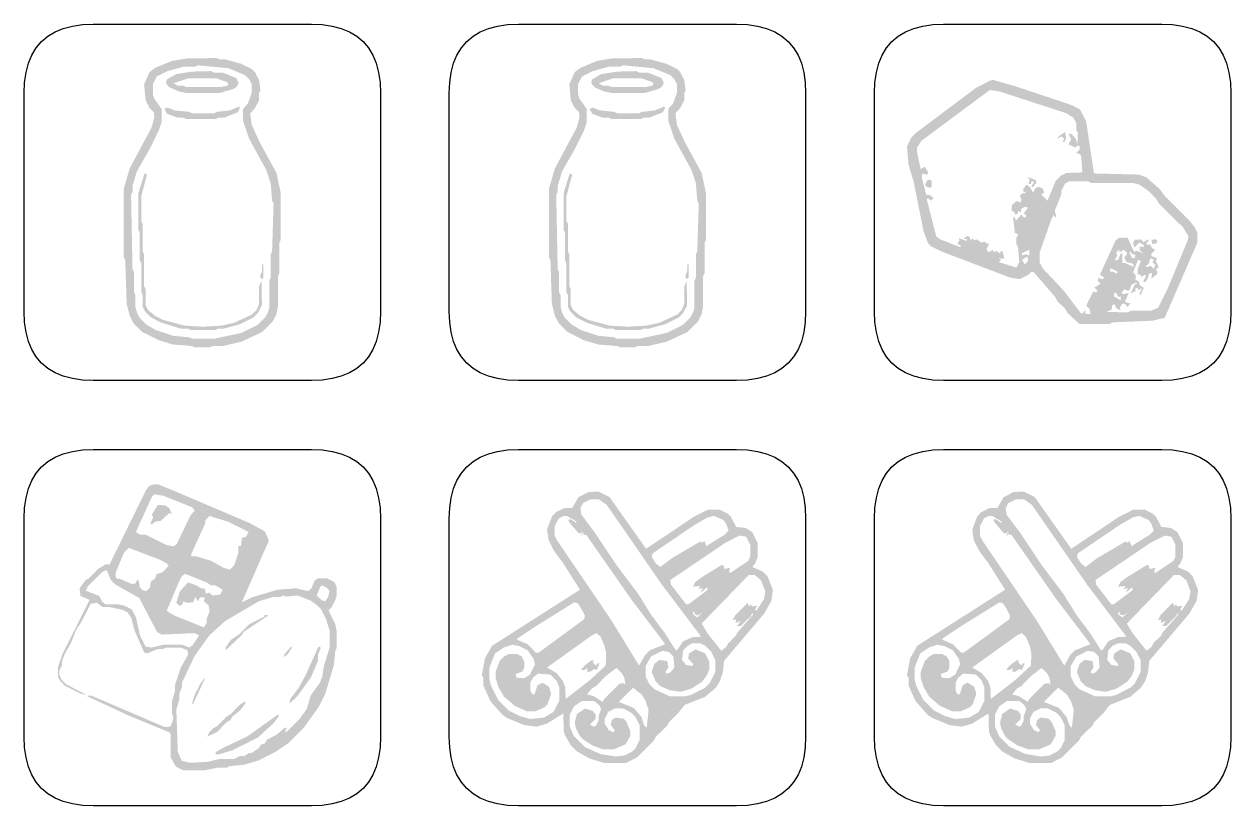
# Model space of a CAD drawing. Header units: millimetres. Extents: x 4 to 299, y 4 to 69.
# Drawn here: x 141.9 to 207.1, y 26.9 to 69.1 of the extents above; entities that cross this region are included whole.
import ezdxf

# ---------------------------------------------------------------- set-up
doc = ezdxf.new("R2010")
doc.units = ezdxf.units.MM
doc.layers.add('CUT', color=1, linetype='Continuous')
doc.layers.add('RASTER', color=7, linetype='Continuous')

msp = doc.modelspace()

# ---------------------------------------------------------------- hatches: boundary and pattern name
at = {"layer": 'RASTER'}
h = msp.add_hatch(color=7, dxfattribs=at)
h.paths.add_polyline_path([(150.661, 67.282), (152.289, 67.306), (152.446, 67.227), (152.761, 67.227), (153.626, 66.991), (154.2, 66.7), (154.358, 66.543), (154.57, 66.126), (154.649, 65.575), (154.57, 65.418), (154.57, 65.024), (154.358, 64.608), (154.098, 64.317), (154.177, 63.687), (154.625, 62.72), (155.514, 61.091), (155.75, 59.99), (155.75, 57.473), (155.671, 57.316), (155.671, 55.664), (155.593, 55.507), (155.593, 53.855), (155.514, 53.462), (155.302, 53.045), (154.751, 52.494), (153.626, 51.967), (152.604, 51.731), (152.053, 51.731), (151.896, 51.652), (151.109, 51.652), (150.952, 51.731), (149.929, 51.81), (149.143, 52.046), (148.254, 52.494), (147.782, 52.966), (147.569, 53.383), (147.412, 54.012), (147.333, 56.372), (147.255, 56.529), (147.255, 60.226), (147.569, 61.327), (148.749, 63.53), (148.907, 64.081), (148.883, 64.372), (148.647, 64.608), (148.435, 65.024), (148.356, 65.89), (148.647, 66.543), (148.962, 66.779), (149.851, 67.148)])
h.paths.add_polyline_path([(151.266, 66.912), (151.109, 66.834), (150.48, 66.834), (149.615, 66.598), (149.04, 66.307), (148.828, 65.89), (148.828, 65.339), (148.907, 65.103), (149.3, 64.553), (149.3, 63.845), (149.143, 63.373), (148.647, 62.374), (147.963, 61.17), (147.727, 60.384), (147.727, 60.069), (147.648, 59.912), (147.727, 55.9), (147.805, 55.743), (147.805, 54.641), (147.884, 54.484), (147.884, 53.855), (147.963, 53.54), (148.096, 53.281), (148.49, 52.887), (148.985, 52.596), (149.929, 52.282), (150.794, 52.203), (150.952, 52.124), (152.132, 52.124), (153.626, 52.439), (154.515, 52.887), (154.908, 53.281), (155.042, 53.54), (155.121, 53.776), (155.121, 55.271), (155.199, 55.428), (155.199, 56.687), (155.278, 56.844), (155.357, 59.44), (155.278, 59.597), (155.199, 60.541), (154.963, 61.249), (154.019, 62.979), (153.705, 63.923), (153.705, 64.553), (153.964, 64.844), (154.177, 65.418), (154.177, 65.89), (154.043, 66.149), (153.807, 66.385), (152.918, 66.755)], flags=0)
h.paths.add_polyline_path([(150.975, 66.574), (151.974, 66.598), (152.132, 66.519), (152.604, 66.519), (153.335, 66.228), (153.469, 65.968), (153.367, 65.756), (153.178, 65.63), (152.446, 65.418), (150.637, 65.418), (150.244, 65.496), (149.748, 65.709), (149.591, 65.866), (149.536, 65.968), (149.591, 66.149), (150.086, 66.44)], flags=0)
h.paths.add_polyline_path([(150.716, 66.204), (149.953, 65.945), (150.165, 65.811), (150.48, 65.811), (150.637, 65.732), (152.446, 65.732), (152.84, 65.811), (152.918, 65.89), (152.863, 65.992), (152.289, 66.204)], flags=0)
h.paths.add_polyline_path([(153.492, 64.686), (153.547, 64.631), (153.414, 64.372), (152.682, 64.081), (152.368, 64.081), (152.21, 64.002), (150.637, 64.002), (150.48, 64.081), (150.165, 64.081), (149.591, 64.293), (149.457, 64.553), (149.615, 64.631), (150.008, 64.474), (150.794, 64.395), (150.952, 64.317), (152.132, 64.317), (152.289, 64.395), (152.997, 64.474)], flags=0)
h.paths.add_polyline_path([(148.38, 61.068), (148.513, 61.013), (148.199, 59.833), (148.199, 58.496), (148.277, 58.338), (148.277, 56.844), (148.356, 56.687), (148.356, 54.956), (148.435, 54.799), (148.435, 53.933), (148.568, 53.674), (148.962, 53.359), (149.379, 53.147), (150.558, 52.832), (151.526, 52.777), (152.525, 52.832), (153.233, 52.99), (154.2, 53.438), (154.436, 53.674), (154.57, 54.012), (154.57, 54.956), (154.704, 55.247), (154.727, 53.933), (154.515, 53.517), (154.279, 53.281), (153.547, 52.911), (152.682, 52.675), (152.368, 52.675), (152.21, 52.596), (150.873, 52.596), (150.716, 52.675), (150.322, 52.675), (149.3, 52.99), (148.726, 53.281), (148.411, 53.595), (148.277, 53.855), (148.277, 54.484), (148.199, 54.641), (148.199, 56.215), (148.12, 56.372), (148.12, 57.866), (148.041, 58.024), (148.041, 59.99)], flags=0)
h.paths.add_polyline_path([(154.751, 56.191), (154.806, 56.136), (154.806, 55.428), (154.727, 55.349), (154.649, 55.428), (154.649, 55.585), (154.727, 55.743)], flags=0)
h = msp.add_hatch(color=7, dxfattribs=at)
h.paths.add_polyline_path([(173.661, 67.282), (175.289, 67.306), (175.447, 67.227), (175.761, 67.227), (176.627, 66.991), (177.201, 66.7), (177.358, 66.543), (177.57, 66.126), (177.649, 65.575), (177.57, 65.418), (177.57, 65.024), (177.358, 64.608), (177.098, 64.317), (177.177, 63.687), (177.625, 62.72), (178.514, 61.091), (178.75, 59.99), (178.75, 57.473), (178.672, 57.316), (178.672, 55.664), (178.593, 55.507), (178.593, 53.855), (178.514, 53.462), (178.302, 53.045), (177.751, 52.494), (176.627, 51.967), (175.604, 51.731), (175.053, 51.731), (174.896, 51.652), (174.109, 51.652), (173.952, 51.731), (172.93, 51.81), (172.143, 52.046), (171.254, 52.494), (170.782, 52.966), (170.57, 53.383), (170.412, 54.012), (170.334, 56.372), (170.255, 56.529), (170.255, 60.226), (170.57, 61.327), (171.75, 63.53), (171.907, 64.081), (171.883, 64.372), (171.647, 64.608), (171.435, 65.024), (171.356, 65.89), (171.647, 66.543), (171.962, 66.779), (172.851, 67.148)])
h.paths.add_polyline_path([(174.267, 66.912), (174.109, 66.834), (173.48, 66.834), (172.615, 66.598), (172.041, 66.307), (171.828, 65.89), (171.828, 65.339), (171.907, 65.103), (172.3, 64.553), (172.3, 63.845), (172.143, 63.373), (171.647, 62.374), (170.963, 61.17), (170.727, 60.384), (170.727, 60.069), (170.648, 59.912), (170.727, 55.9), (170.806, 55.743), (170.806, 54.641), (170.884, 54.484), (170.884, 53.855), (170.963, 53.54), (171.097, 53.281), (171.49, 52.887), (171.986, 52.596), (172.93, 52.282), (173.795, 52.203), (173.952, 52.124), (175.132, 52.124), (176.627, 52.439), (177.515, 52.887), (177.909, 53.281), (178.042, 53.54), (178.121, 53.776), (178.121, 55.271), (178.2, 55.428), (178.2, 56.687), (178.278, 56.844), (178.357, 59.44), (178.278, 59.597), (178.2, 60.541), (177.964, 61.249), (177.02, 62.979), (176.705, 63.923), (176.705, 64.553), (176.965, 64.844), (177.177, 65.418), (177.177, 65.89), (177.043, 66.149), (176.807, 66.385), (175.919, 66.755)], flags=0)
h.paths.add_polyline_path([(173.976, 66.574), (174.975, 66.598), (175.132, 66.519), (175.604, 66.519), (176.335, 66.228), (176.469, 65.968), (176.367, 65.756), (176.178, 65.63), (175.447, 65.418), (173.637, 65.418), (173.244, 65.496), (172.749, 65.709), (172.591, 65.866), (172.536, 65.968), (172.591, 66.149), (173.087, 66.44)], flags=0)
h.paths.add_polyline_path([(173.716, 66.204), (172.953, 65.945), (173.166, 65.811), (173.48, 65.811), (173.637, 65.732), (175.447, 65.732), (175.84, 65.811), (175.919, 65.89), (175.864, 65.992), (175.289, 66.204)], flags=0)
h.paths.add_polyline_path([(176.493, 64.686), (176.548, 64.631), (176.414, 64.372), (175.683, 64.081), (175.368, 64.081), (175.211, 64.002), (173.637, 64.002), (173.48, 64.081), (173.166, 64.081), (172.591, 64.293), (172.458, 64.553), (172.615, 64.631), (173.008, 64.474), (173.795, 64.395), (173.952, 64.317), (175.132, 64.317), (175.289, 64.395), (175.997, 64.474)], flags=0)
h.paths.add_polyline_path([(171.38, 61.068), (171.514, 61.013), (171.199, 59.833), (171.199, 58.496), (171.278, 58.338), (171.278, 56.844), (171.356, 56.687), (171.356, 54.956), (171.435, 54.799), (171.435, 53.933), (171.569, 53.674), (171.962, 53.359), (172.379, 53.147), (173.559, 52.832), (174.526, 52.777), (175.525, 52.832), (176.233, 52.99), (177.201, 53.438), (177.437, 53.674), (177.57, 54.012), (177.57, 54.956), (177.704, 55.247), (177.728, 53.933), (177.515, 53.517), (177.279, 53.281), (176.548, 52.911), (175.683, 52.675), (175.368, 52.675), (175.211, 52.596), (173.873, 52.596), (173.716, 52.675), (173.323, 52.675), (172.3, 52.99), (171.726, 53.281), (171.411, 53.595), (171.278, 53.855), (171.278, 54.484), (171.199, 54.641), (171.199, 56.215), (171.12, 56.372), (171.12, 57.866), (171.042, 58.024), (171.042, 59.99)], flags=0)
h.paths.add_polyline_path([(177.751, 56.191), (177.806, 56.136), (177.806, 55.428), (177.728, 55.349), (177.649, 55.428), (177.649, 55.585), (177.728, 55.743)], flags=0)
h = msp.add_hatch(color=7, dxfattribs=at)
h.paths.add_polyline_path([(194.133, 66.093), (194.286, 66.12), (195.543, 65.761), (198.506, 64.773), (198.982, 64.531), (199.314, 63.875), (199.736, 61.065), (202.187, 61.002), (202.573, 60.85), (203.291, 60.221), (203.596, 59.808), (204.907, 58.515), (205.177, 58.156), (205.329, 57.86), (205.329, 57.321), (203.561, 53.254), (202.905, 53.101), (200.75, 53.011), (200.571, 52.922), (198.955, 52.922), (198.299, 53.523), (198.173, 53.757), (197.76, 54.152), (197.635, 54.385), (196.468, 55.732), (196.324, 55.732), (196.198, 55.588), (195.722, 55.346), (195.184, 55.436), (191.413, 56.872), (190.937, 57.115), (190.757, 57.294), (190.515, 57.95), (189.976, 60.643), (189.707, 61.541), (189.617, 62.529), (189.859, 63.004), (190.129, 63.274), (193.361, 65.698)])
h.paths.add_polyline_path([(194.106, 65.581), (190.398, 62.825), (190.156, 62.439), (190.156, 62.259), (190.362, 61.299), (190.578, 61.424), (190.784, 61.092), (190.694, 61.002), (190.452, 61.065), (190.425, 60.823), (190.667, 59.898), (190.847, 59.898), (191.054, 59.745), (190.937, 59.593), (190.757, 59.718), (190.694, 59.655), (191.206, 57.653), (191.413, 57.501), (192.517, 57.079), (192.517, 57.168), (192.337, 57.258), (192.463, 57.438), (192.427, 57.563), (192.849, 57.411), (192.876, 57.528), (192.697, 57.528), (192.849, 57.68), (193.002, 57.653), (193.056, 57.438), (193.181, 57.563), (193.235, 57.438), (193.388, 57.501), (193.657, 57.321), (193.81, 57.384), (193.954, 57.258), (194.079, 57.294), (193.927, 56.962), (193.99, 56.845), (194.079, 56.809), (194.259, 56.935), (194.313, 56.809), (194.465, 56.872), (194.672, 56.719), (194.672, 56.845), (194.798, 56.845), (194.887, 56.45), (194.582, 56.486), (194.708, 56.396), (194.582, 56.271), (195.543, 55.974), (195.695, 56.271), (195.633, 57.052), (195.543, 57.231), (195.543, 57.59), (195.633, 57.77), (195.453, 57.86), (195.363, 58.668), (195.426, 58.731), (195.516, 58.515), (195.812, 58.847), (195.929, 58.695), (196.055, 58.695), (196.055, 58.82), (195.929, 58.91), (196.171, 59.207), (196.019, 59.269), (195.785, 59.144), (195.785, 58.964), (195.633, 59.027), (195.606, 58.874), (195.453, 58.847), (195.426, 59), (195.273, 59.027), (195.3, 59.359), (195.543, 59.566), (195.785, 59.503), (195.812, 59.655), (195.722, 59.835), (195.839, 59.988), (196.019, 59.988), (196.055, 60.077), (195.929, 60.042), (195.902, 60.194), (196.081, 60.464), (196.288, 60.311), (196.441, 60.015), (196.557, 60.257), (196.737, 60.347), (196.952, 60.257), (197.042, 60.042), (196.89, 59.925), (197.222, 59.593), (197.671, 60.67), (197.94, 60.939), (198.236, 61.092), (199.107, 61.119), (199.044, 61.99), (198.982, 62.107), (198.775, 62.169), (198.955, 62.349), (198.955, 62.529), (198.892, 62.591), (198.712, 62.466), (198.353, 62.645), (198.506, 62.888), (198.353, 63.22), (198.533, 63.184), (198.748, 62.951), (198.838, 62.645), (198.865, 63.247), (198.775, 63.426), (198.775, 63.786), (198.622, 64.082), (198.236, 64.324), (194.645, 65.491)], flags=0)
h.paths.add_polyline_path([(198.173, 63.31), (198.236, 62.977), (198.12, 62.735), (198.057, 62.798), (198.12, 62.951), (197.967, 63.067), (197.725, 62.915), (197.85, 63.094)], flags=0)
h.paths.add_polyline_path([(196.108, 60.885), (196.593, 60.706), (196.62, 60.553), (196.414, 60.311), (196.351, 60.374), (196.503, 60.616), (196.351, 60.643), (196.324, 60.49), (196.198, 60.49), (196.261, 60.733)], flags=0)
h.paths.add_polyline_path([(190.721, 60.706), (190.874, 60.733), (190.964, 60.643), (190.964, 60.374), (190.874, 60.284), (190.667, 60.347), (190.605, 60.464)], flags=0)
h.paths.add_polyline_path([(198.416, 60.643), (198.173, 60.526), (197.967, 60.104), (197.967, 59.925), (197.608, 59.027), (197.698, 58.758), (197.635, 58.695), (197.545, 58.82), (197.428, 58.578), (196.8, 56.782), (196.8, 56.244), (196.952, 55.947), (198.084, 54.744), (199.017, 53.523), (199.107, 53.487), (199.287, 53.703), (199.251, 53.487), (199.493, 53.46), (199.556, 53.487), (199.493, 53.73), (199.314, 53.909), (199.7, 54.69), (199.852, 54.628), (199.942, 54.717), (199.763, 54.897), (200.095, 55.103), (199.942, 55.256), (199.969, 55.409), (200.212, 55.346), (200.301, 55.436), (200.059, 55.588), (200.903, 57.438), (201.109, 57.59), (201.558, 57.59), (201.891, 56.845), (202.097, 56.872), (202.429, 56.719), (202.214, 56.899), (202.214, 57.115), (202.429, 57.079), (202.429, 57.204), (202.187, 57.321), (201.917, 57.052), (201.855, 57.294), (201.944, 57.474), (202.277, 57.501), (202.429, 57.348), (202.636, 57.501), (202.699, 57.438), (202.573, 57.294), (202.609, 57.204), (202.788, 57.204), (202.878, 57.025), (203.058, 56.935), (202.815, 56.693), (202.878, 56.576), (203.148, 56.486), (203.085, 56.333), (203.237, 56.001), (203.085, 55.885), (203.174, 55.705), (203.112, 55.588), (202.842, 55.373), (202.878, 55.678), (202.699, 55.642), (202.663, 55.409), (202.519, 55.193), (202.393, 55.193), (202.546, 55.525), (202.483, 55.588), (202.304, 55.463), (202.25, 55.588), (202.097, 55.615), (202.097, 55.885), (202.277, 56.333), (202.124, 56.396), (201.855, 55.732), (202.007, 55.525), (201.98, 55.319), (202.16, 55.229), (202.214, 55.014), (202.429, 54.87), (202.25, 54.475), (202.187, 54.538), (202.339, 54.87), (202.124, 54.744), (202.097, 54.897), (201.98, 54.834), (201.98, 54.654), (201.855, 54.69), (201.801, 54.565), (201.738, 54.628), (201.944, 55.05), (202.07, 55.103), (202.007, 55.166), (201.765, 55.05), (201.675, 54.78), (201.558, 54.717), (201.379, 54.807), (201.226, 54.601), (201.289, 54.538), (201.621, 54.601), (201.406, 54.116), (201.711, 54.026), (201.531, 53.846), (201.406, 54.026), (201.262, 54.026), (201.136, 53.793), (201.172, 53.667), (200.957, 53.757), (200.84, 53.999), (200.723, 53.936), (200.687, 53.703), (200.418, 53.577), (201.558, 53.55), (201.738, 53.64), (202.815, 53.64), (203.201, 53.793), (203.713, 54.807), (204.791, 57.411), (204.853, 57.653), (204.548, 58.156), (203.237, 59.449), (203.112, 59.682), (202.663, 60.131), (202.187, 60.464), (201.828, 60.553), (199.583, 60.553), (199.404, 60.643)], flags=0)
h.paths.add_polyline_path([(202.842, 57.474), (203.085, 57.501), (203.174, 57.411), (203.112, 57.294), (202.905, 57.231)], flags=0)
h.paths.add_polyline_path([(196.234, 56.935), (195.839, 56.755), (195.839, 56.63), (196.081, 56.693), (196.234, 56.63)], flags=0)
h.paths.add_polyline_path([(201.082, 56.935), (200.93, 56.782), (200.993, 56.63), (200.867, 56.36), (201.047, 56.396), (201.172, 56.719), (201.262, 56.755), (201.262, 56.217), (201.442, 56.217), (201.891, 56.001), (201.855, 56.181), (201.495, 56.271), (201.379, 56.513), (201.531, 56.719), (201.495, 56.809), (201.352, 56.935), (201.136, 56.809)], flags=0)
h.paths.add_polyline_path([(201.711, 56.845), (201.648, 56.782), (201.801, 56.486), (201.944, 56.486), (201.98, 56.666), (201.765, 56.719)], flags=0)
h.paths.add_polyline_path([(196.144, 56.576), (195.839, 56.396), (195.992, 56.154), (196.171, 56.333)], flags=0)
h.paths.add_polyline_path([(202.788, 56.486), (202.699, 56.181), (202.546, 56.064), (202.573, 56.001), (202.815, 56.064), (202.968, 55.911), (203.058, 56.127), (202.905, 56.244), (202.968, 56.396)], flags=0)
h.paths.add_polyline_path([(200.634, 55.947), (200.598, 55.732), (200.723, 55.768), (200.993, 55.642), (200.993, 55.768)], flags=0)
h.paths.add_polyline_path([(200.93, 54.628), (200.813, 54.565), (200.813, 54.421), (201.172, 54.206), (201.172, 54.421), (201.047, 54.385)], flags=0)
h = msp.add_hatch(color=7, dxfattribs=at)
h.paths.add_polyline_path([(148.794, 44.235), (149.083, 44.259), (149.865, 43.946), (154.087, 42.148), (154.892, 41.702), (155.103, 41.209), (153.641, 37.871), (154.243, 38.16), (155.573, 38.551), (156.589, 38.629), (157.215, 38.473), (157.394, 38.606), (157.582, 39.043), (157.762, 39.176), (158.231, 39.176), (158.645, 38.965), (158.778, 38.707), (158.778, 38.238), (158.7, 38.003), (158.489, 37.589), (158.333, 37.433), (158.7, 36.674), (158.778, 36.283), (158.778, 35.423), (158.7, 35.267), (158.622, 34.485), (158.153, 32.921), (157.785, 32.194), (157.003, 31.099), (156.143, 30.239), (155.44, 29.77), (154.556, 29.324), (153.774, 29.09), (152.992, 29.012), (152.836, 28.933), (152.367, 28.933), (151.585, 28.777), (150.49, 28.777), (150.076, 28.988), (149.787, 29.481), (149.787, 30.732), (149.732, 30.833), (147.519, 31.748), (145.275, 32.788), (145.408, 32.843), (145.642, 32.765), (149.474, 31.123), (149.763, 31.146), (149.865, 31.357), (149.943, 31.592), (149.865, 31.905), (149.865, 32.53), (150.021, 33.077), (150.021, 33.39), (150.334, 34.329), (150.725, 35.032), (150.725, 35.189), (150.67, 35.29), (150.334, 35.423), (149.552, 35.423), (149.396, 35.345), (149.083, 35.345), (148.535, 35.11), (148.356, 35.165), (147.832, 36.361), (147.652, 37.042), (147.464, 37.323), (147.206, 37.456), (146.503, 37.612), (146.112, 37.612), (145.799, 37.847), (145.463, 37.792), (144.962, 36.807), (144.681, 36.385), (144.391, 35.658), (144.079, 35.11), (143.922, 34.719), (143.922, 34.485), (143.766, 34.172), (143.766, 33.938), (143.899, 33.68), (144.133, 33.445), (145.228, 32.866), (144.939, 32.921), (144.055, 33.367), (143.821, 33.601), (143.688, 33.859), (143.688, 34.329), (143.922, 35.032), (145.408, 38.003), (144.915, 38.215), (144.861, 38.629), (145.197, 39.075), (145.353, 39.153), (145.854, 39.669), (146.291, 39.935), (146.479, 39.903), (148.434, 43.891), (148.59, 44.126)])
h.paths.add_polyline_path([(148.926, 43.711), (148.794, 43.61), (147.91, 41.678), (148.145, 41.522), (148.457, 41.522), (149.552, 40.975), (149.943, 40.896), (150.123, 41.029), (150.858, 42.562), (151.092, 42.828), (150.959, 43.008), (149.396, 43.633)], flags=0)
h.paths.add_polyline_path([(149.106, 43.141), (149.497, 43.109), (149.732, 42.953), (149.81, 42.718), (149.919, 42.64), (149.708, 42.695), (149.263, 42.28), (148.926, 42.226), (148.77, 42.069), (148.692, 42.148), (148.848, 42.46), (148.77, 42.617)], flags=0)
h.paths.add_polyline_path([(151.898, 42.538), (151.663, 42.304), (151.663, 42.148), (150.881, 40.427), (150.959, 40.349), (151.194, 40.349), (151.976, 40.115), (152.68, 39.724), (152.992, 39.645), (153.227, 39.88), (153.461, 40.584), (153.438, 40.92), (153.594, 40.92), (153.641, 41.342), (153.876, 41.42), (154.009, 41.678), (152.914, 42.226)], flags=0)
h.paths.add_polyline_path([(147.519, 40.818), (147.284, 40.584), (146.815, 39.489), (146.815, 39.254), (146.917, 39.122), (147.026, 39.153), (147.675, 38.864), (147.887, 38.887), (147.988, 39.098), (148.066, 39.02), (148.121, 38.684), (148.277, 38.527), (148.457, 38.473), (148.668, 38.652), (148.715, 38.996), (148.95, 39.153), (149.028, 39.387), (149.372, 39.513), (149.685, 39.857), (149.575, 39.982), (149.161, 40.193)], flags=0)
h.paths.add_polyline_path([(146.323, 39.622), (146.088, 39.513), (145.306, 38.731), (145.197, 38.496), (145.932, 38.215), (146.088, 37.902), (146.268, 37.769), (146.893, 37.769), (147.284, 37.691), (147.699, 37.48), (147.91, 37.065), (148.145, 36.049), (148.434, 35.478), (148.77, 35.423), (149.396, 35.58), (150.412, 35.58), (150.803, 35.423), (150.983, 35.556), (151.327, 36.072), (151.116, 36.205), (149.317, 36.127), (149.059, 36.26), (148.09, 38.105), (146.792, 38.84), (146.557, 39.075)], flags=0)
h.paths.add_polyline_path([(150.568, 39.411), (150.389, 39.278), (150.256, 39.02), (149.575, 37.401), (150.021, 37.143), (151.585, 36.518), (151.741, 36.752), (151.741, 36.987), (151.898, 37.378), (151.843, 37.714), (151.585, 37.925), (151.64, 38.136), (151.374, 38.136), (151.272, 37.925), (151.116, 38.16), (151.014, 37.871), (150.647, 37.847), (150.49, 37.925), (150.389, 37.714), (150.256, 37.691), (150.099, 37.847), (150.279, 38.449), (150.725, 38.942), (151.194, 38.785), (151.429, 38.629), (151.64, 38.606), (151.687, 38.34), (151.898, 38.394), (152.054, 38.238), (152.468, 38.293), (152.601, 38.551), (152.21, 38.785), (151.976, 38.785), (151.741, 38.942)], flags=0)
h.paths.add_polyline_path([(157.996, 38.785), (157.895, 38.731), (157.684, 38.238), (157.973, 37.98), (158.153, 37.925), (158.309, 38.16), (158.387, 38.473), (158.254, 38.652)], flags=0)
h.paths.add_polyline_path([(155.885, 38.238), (155.729, 38.16), (155.338, 38.16), (154.556, 37.925), (152.734, 36.854), (151.874, 36.072), (151.092, 34.977), (150.412, 33.547), (150.412, 33.312), (150.256, 32.921), (150.256, 32.608), (150.099, 32.061), (150.177, 29.793), (150.389, 29.301), (150.826, 29.191), (151.819, 29.246), (152.445, 29.403), (153.227, 29.403), (153.54, 29.559), (153.774, 29.559), (154.009, 29.715), (154.165, 29.715), (154.58, 30.005), (154.658, 30.161), (154.892, 30.239), (155.002, 30.442), (155.518, 30.708), (155.94, 31.068), (156.096, 31.099), (155.964, 30.888), (156.065, 30.865), (156.769, 31.568), (157.16, 32.116), (157.371, 32.843), (157.864, 33.523), (157.996, 33.859), (158.075, 34.407), (158.387, 35.423), (158.387, 36.361), (158.176, 37.01), (157.942, 37.48), (157.707, 37.714), (157.394, 37.949), (156.667, 38.238), (156.018, 38.183)], flags=0)
h.paths.add_polyline_path([(154.892, 37.198), (155.08, 37.167), (153.719, 36.26), (153.641, 36.103), (152.781, 35.29), (152.758, 35.423), (153.047, 35.838), (153.516, 36.15), (154.064, 36.698), (154.845, 37.089)], flags=0)
h.paths.add_polyline_path([(156.3, 35.478), (156.354, 35.423), (156.143, 35.087), (155.909, 34.899), (155.94, 35.056)], flags=0)
h.paths.add_polyline_path([(157.785, 35.478), (157.918, 35.423), (157.762, 35.032), (157.762, 34.719), (157.394, 33.836), (156.644, 32.788), (156.222, 32.397), (156.253, 32.632), (156.691, 33.21), (157.082, 33.914)], flags=0)
h.paths.add_polyline_path([(151.687, 33.836), (150.983, 32.319), (150.959, 32.452), (151.116, 32.921), (151.405, 33.492)], flags=0)
h.paths.add_polyline_path([(153.798, 32.507), (153.852, 32.452), (153.798, 32.35), (153.563, 32.038), (153.125, 31.694), (153.016, 31.49), (152.812, 31.381), (152.312, 30.865), (151.765, 30.599), (151.874, 30.833), (152.109, 31.068), (152.312, 31.177), (152.812, 31.694), (153.016, 31.803), (153.516, 32.319)], flags=0)
h.paths.add_polyline_path([(155.596, 31.803), (155.651, 31.748), (155.596, 31.647), (155.361, 31.334), (154.501, 30.552), (153.149, 29.872), (152.367, 29.637), (152.234, 29.661), (152.234, 29.77), (152.578, 29.973), (153.954, 30.63)], flags=0)
h = msp.add_hatch(color=7, dxfattribs=at)
h.paths.add_polyline_path([(172.39, 43.835), (172.94, 43.859), (173.539, 43.556), (175.507, 40.767), (178.082, 42.49), (178.845, 42.875), (179.501, 42.875), (179.936, 42.654), (180.1, 42.49), (180.379, 41.948), (180.895, 41.891), (181.248, 41.669), (181.552, 41.071), (181.552, 40.332), (181.412, 39.98), (181.248, 39.783), (181.822, 39.537), (182.068, 39.291), (182.372, 38.528), (182.29, 37.954), (181.904, 37.273), (179.723, 34.698), (179.665, 34.099), (179.501, 33.607), (179.28, 33.254), (178.706, 32.762), (177.59, 32.319), (177.229, 31.86), (176.77, 31.417), (176.655, 31.204), (176.032, 30.597), (175.917, 30.384), (175.015, 29.482), (174.416, 29.178), (173.268, 29.178), (172.448, 29.424), (171.767, 29.81), (171.439, 30.138), (171.135, 30.654), (171.053, 30.901), (171.029, 31.86), (170.151, 31.311), (169.577, 31.147), (168.921, 31.229), (167.994, 31.614), (167.748, 31.778), (167.092, 32.516), (166.707, 33.361), (166.707, 33.771), (166.625, 33.935), (166.789, 34.837), (167.174, 35.518), (171.931, 38.553), (170.996, 40.029), (170.537, 40.636), (170.233, 41.235), (170.151, 41.809), (170.422, 42.522), (170.619, 42.736), (171.053, 42.957), (171.521, 42.982), (171.849, 43.556)])
h.paths.add_polyline_path([(172.53, 43.449), (172.095, 43.228), (171.956, 42.957), (172.013, 42.604), (172.718, 41.669), (173.899, 39.898), (175.097, 38.307), (175.786, 37.191), (176.491, 36.256), (177.098, 35.305), (177.18, 35.272), (177.508, 35.764), (178.025, 35.986), (178.492, 36.01), (176.36, 38.832), (173.375, 43.146), (172.94, 43.449)], flags=0)
h.paths.add_polyline_path([(171.053, 42.547), (170.783, 42.408), (170.561, 41.973), (170.561, 41.481), (170.701, 41.21), (173.621, 36.912), (175.13, 34.452), (175.458, 35.026), (175.704, 35.272), (176.524, 35.6), (176.491, 35.682), (174.72, 38.011), (172.259, 41.538), (172.144, 41.505), (172.144, 41.62), (171.98, 41.423), (172.095, 41.702), (171.931, 41.587), (171.849, 41.62), (171.357, 42.194), (171.299, 42.301), (171.382, 42.383), (171.734, 42.161), (171.734, 42.243), (171.217, 42.547)], flags=0)
h.paths.add_polyline_path([(179.173, 42.547), (178.845, 42.465), (178.164, 42.079), (175.868, 40.521), (175.81, 40.332), (176.032, 39.98), (176.278, 39.783), (176.934, 40.275), (178.328, 41.095), (178.435, 41.153), (178.574, 41.095), (178.656, 41.21), (178.763, 40.907), (179.772, 41.538), (179.969, 41.751), (179.854, 42.079), (179.69, 42.325)], flags=0)
h.paths.add_polyline_path([(180.567, 41.481), (179.805, 41.095), (176.819, 39.078), (176.852, 38.832), (177.672, 37.765), (177.803, 37.765), (178.788, 38.503), (178.845, 38.61), (178.788, 38.668), (178.46, 38.389), (178.574, 38.668), (178.378, 38.553), (178.41, 38.75), (178.049, 38.717), (178.164, 38.963), (178.492, 39.209), (179.608, 39.898), (179.69, 39.865), (179.747, 39.676), (180.051, 39.734), (179.993, 39.512), (180.051, 39.455), (181.035, 40.111), (181.142, 40.332), (181.142, 40.989), (180.92, 41.423)], flags=0)
h.paths.add_polyline_path([(181.06, 39.348), (178.517, 36.724), (178.82, 36.207), (179.583, 35.247), (179.854, 35.469), (179.969, 35.682), (180.346, 36.043), (180.461, 36.256), (181.306, 37.216), (181.248, 37.273), (181.166, 37.109), (180.625, 36.584), (180.428, 36.584), (180.625, 36.863), (180.346, 36.748), (180.379, 36.945), (180.182, 36.912), (180.346, 37.191), (181.002, 37.847), (181.084, 37.651), (181.166, 37.765), (181.248, 37.651), (181.527, 37.683), (181.388, 37.462), (181.494, 37.437), (181.88, 38.036), (181.962, 38.446), (181.74, 39.045), (181.388, 39.348)], flags=0)
h.paths.add_polyline_path([(171.628, 37.872), (169.553, 36.584), (168.568, 35.928), (168.536, 35.846), (169.11, 35.6), (169.553, 35.141), (169.684, 35.141), (172.144, 36.945), (172.202, 37.134), (171.98, 37.569), (171.816, 37.815)], flags=0)
h.paths.add_polyline_path([(178.107, 37.38), (178.025, 37.298), (178.082, 37.191), (178.271, 37.052), (178.574, 37.322), (178.296, 37.158), (178.132, 37.24)], flags=0)
h.paths.add_polyline_path([(172.833, 36.207), (172.587, 36.092), (170.151, 34.345), (170.668, 34.042), (170.996, 33.632), (171.135, 33.279), (171.16, 32.647), (172.472, 33.664), (173.325, 34.452), (173.35, 35.083), (173.268, 35.493), (173.046, 36.01)], flags=0)
h.paths.add_polyline_path([(178.025, 35.658), (177.754, 35.518), (177.508, 35.272), (177.451, 34.755), (177.672, 34.485), (178.025, 34.427), (178.049, 34.534), (177.779, 34.837), (177.836, 35.108), (178.189, 35.329), (178.706, 35.108), (178.927, 34.673), (178.927, 34.263), (178.788, 33.911), (178.542, 33.582), (177.943, 33.197), (177.369, 33.033), (176.795, 33.115), (176.278, 33.336), (176.032, 33.582), (175.81, 34.099), (175.95, 34.534), (176.221, 34.755), (176.655, 34.698), (176.713, 34.345), (176.549, 34.099), (176.631, 34.017), (176.819, 34.075), (177.041, 34.345), (176.983, 34.944), (176.737, 35.19), (176.385, 35.247), (175.786, 34.944), (175.482, 34.427), (175.482, 33.853), (175.704, 33.418), (175.95, 33.172), (176.795, 32.787), (177.615, 32.787), (177.943, 32.869), (178.706, 33.254), (178.952, 33.5), (179.255, 34.099), (179.255, 34.755), (179.034, 35.19), (178.706, 35.518), (178.435, 35.658)], flags=0)
h.paths.add_polyline_path([(168.265, 35.575), (167.83, 35.436), (167.338, 35.108), (167.035, 34.345), (167.035, 33.689), (167.117, 33.361), (167.502, 32.598), (168.076, 32.024), (168.675, 31.721), (169.249, 31.557), (169.987, 31.639), (170.504, 31.942), (170.807, 32.541), (170.807, 33.279), (170.668, 33.632), (170.34, 33.96), (169.659, 34.017), (169.388, 33.796), (169.249, 33.525), (169.249, 33.115), (169.356, 32.894), (169.471, 32.894), (169.635, 33.386), (169.905, 33.525), (170.258, 33.304), (170.373, 32.926), (170.176, 32.352), (170.012, 32.188), (169.495, 31.967), (169.085, 31.967), (168.404, 32.27), (167.83, 32.762), (167.527, 33.279), (167.363, 33.771), (167.363, 34.099), (167.584, 34.698), (167.83, 34.944), (168.101, 35.083), (168.511, 35.083), (168.782, 34.944), (168.921, 34.673), (168.921, 34.345), (168.814, 34.124), (168.453, 33.993), (168.486, 33.829), (168.593, 33.771), (168.921, 33.771), (169.224, 33.96), (169.495, 34.509), (169.438, 34.78), (169.11, 35.272), (168.675, 35.493)], flags=0)
h.paths.add_polyline_path([(172.554, 34.731), (172.669, 34.731), (172.636, 34.616), (172.8, 34.452), (172.882, 34.567), (172.997, 34.567), (172.833, 34.206), (172.694, 34.263), (172.505, 34.124), (172.308, 34.124), (172.341, 34.321), (172.177, 34.206), (171.98, 34.206), (172.177, 34.452)], flags=0)
h.paths.add_polyline_path([(173.899, 34.321), (173.325, 33.878), (172.8, 33.336), (172.587, 33.222), (172.308, 32.894), (172.694, 32.787), (173.161, 32.483), (173.243, 32.647), (174.063, 33.468), (174.31, 33.5), (174.392, 33.386), (174.334, 33.771), (174.195, 34.042)], flags=0)
h.paths.add_polyline_path([(174.802, 33.254), (174.031, 32.483), (174.851, 32.155), (175.261, 31.663), (175.4, 31.229), (175.54, 31.089), (175.646, 32.049), (175.482, 32.541), (175.261, 32.894)], flags=0)
h.paths.add_polyline_path([(172.038, 32.541), (171.603, 32.237), (171.382, 31.803), (171.382, 31.147), (171.603, 30.63), (172.177, 30.056), (173.022, 29.67), (173.867, 29.531), (174.334, 29.588), (174.769, 29.81), (174.933, 29.974), (175.154, 30.408), (175.154, 31.229), (174.933, 31.663), (174.687, 31.909), (174.252, 32.131), (173.842, 32.131), (173.457, 31.942), (173.268, 31.557), (173.268, 31.311), (173.489, 30.958), (173.735, 30.843), (173.817, 30.958), (173.596, 31.229), (173.653, 31.499), (173.842, 31.639), (174.277, 31.581), (174.441, 31.417), (174.662, 30.901), (174.662, 30.654), (174.392, 30.187), (173.76, 29.916), (173.186, 29.916), (172.587, 30.138), (172.095, 30.466), (171.931, 30.63), (171.71, 31.065), (171.652, 31.368), (171.767, 31.827), (172.202, 32.131), (172.636, 31.991), (172.776, 31.803), (172.776, 31.557), (172.472, 31.253), (172.694, 31.147), (172.8, 31.204), (172.94, 31.475), (172.94, 31.721), (173.079, 32.106), (172.964, 32.319), (172.694, 32.541)], flags=0)
h = msp.add_hatch(color=7, dxfattribs=at)
h.paths.add_polyline_path([(195.391, 43.835), (195.94, 43.859), (196.539, 43.556), (198.507, 40.767), (201.083, 42.49), (201.845, 42.875), (202.502, 42.875), (202.936, 42.654), (203.1, 42.49), (203.379, 41.948), (203.896, 41.891), (204.249, 41.669), (204.552, 41.071), (204.552, 40.332), (204.413, 39.98), (204.249, 39.783), (204.823, 39.537), (205.069, 39.291), (205.372, 38.528), (205.29, 37.954), (204.905, 37.273), (202.723, 34.698), (202.666, 34.099), (202.502, 33.607), (202.28, 33.254), (201.706, 32.762), (200.591, 32.319), (200.23, 31.86), (199.77, 31.417), (199.656, 31.204), (199.032, 30.597), (198.917, 30.384), (198.015, 29.482), (197.417, 29.178), (196.268, 29.178), (195.448, 29.424), (194.767, 29.81), (194.439, 30.138), (194.136, 30.654), (194.054, 30.901), (194.029, 31.86), (193.152, 31.311), (192.577, 31.147), (191.921, 31.229), (190.995, 31.614), (190.749, 31.778), (190.092, 32.516), (189.707, 33.361), (189.707, 33.771), (189.625, 33.935), (189.789, 34.837), (190.174, 35.518), (194.931, 38.553), (193.996, 40.029), (193.537, 40.636), (193.234, 41.235), (193.152, 41.809), (193.422, 42.522), (193.619, 42.736), (194.054, 42.957), (194.521, 42.982), (194.849, 43.556)])
h.paths.add_polyline_path([(195.53, 43.449), (195.095, 43.228), (194.956, 42.957), (195.013, 42.604), (195.719, 41.669), (196.9, 39.898), (198.097, 38.307), (198.786, 37.191), (199.492, 36.256), (200.098, 35.305), (200.18, 35.272), (200.509, 35.764), (201.025, 35.986), (201.493, 36.01), (199.36, 38.832), (196.375, 43.146), (195.94, 43.449)], flags=0)
h.paths.add_polyline_path([(194.054, 42.547), (193.783, 42.408), (193.562, 41.973), (193.562, 41.481), (193.701, 41.21), (196.621, 36.912), (198.13, 34.452), (198.458, 35.026), (198.704, 35.272), (199.524, 35.6), (199.492, 35.682), (197.72, 38.011), (195.259, 41.538), (195.145, 41.505), (195.145, 41.62), (194.981, 41.423), (195.095, 41.702), (194.931, 41.587), (194.849, 41.62), (194.357, 42.194), (194.3, 42.301), (194.382, 42.383), (194.735, 42.161), (194.735, 42.243), (194.218, 42.547)], flags=0)
h.paths.add_polyline_path([(202.173, 42.547), (201.845, 42.465), (201.165, 42.079), (198.868, 40.521), (198.811, 40.332), (199.032, 39.98), (199.278, 39.783), (199.934, 40.275), (201.329, 41.095), (201.435, 41.153), (201.575, 41.095), (201.657, 41.21), (201.763, 40.907), (202.772, 41.538), (202.969, 41.751), (202.854, 42.079), (202.69, 42.325)], flags=0)
h.paths.add_polyline_path([(203.568, 41.481), (202.805, 41.095), (199.82, 39.078), (199.852, 38.832), (200.673, 37.765), (200.804, 37.765), (201.788, 38.503), (201.845, 38.61), (201.788, 38.668), (201.46, 38.389), (201.575, 38.668), (201.378, 38.553), (201.411, 38.75), (201.05, 38.717), (201.165, 38.963), (201.493, 39.209), (202.608, 39.898), (202.69, 39.865), (202.748, 39.676), (203.051, 39.734), (202.994, 39.512), (203.051, 39.455), (204.035, 40.111), (204.142, 40.332), (204.142, 40.989), (203.92, 41.423)], flags=0)
h.paths.add_polyline_path([(204.06, 39.348), (201.517, 36.724), (201.821, 36.207), (202.584, 35.247), (202.854, 35.469), (202.969, 35.682), (203.346, 36.043), (203.461, 36.256), (204.306, 37.216), (204.249, 37.273), (204.167, 37.109), (203.625, 36.584), (203.428, 36.584), (203.625, 36.863), (203.346, 36.748), (203.379, 36.945), (203.182, 36.912), (203.346, 37.191), (204.002, 37.847), (204.084, 37.651), (204.167, 37.765), (204.249, 37.651), (204.527, 37.683), (204.388, 37.462), (204.495, 37.437), (204.88, 38.036), (204.962, 38.446), (204.741, 39.045), (204.388, 39.348)], flags=0)
h.paths.add_polyline_path([(194.628, 37.872), (192.553, 36.584), (191.569, 35.928), (191.536, 35.846), (192.11, 35.6), (192.553, 35.141), (192.684, 35.141), (195.145, 36.945), (195.202, 37.134), (194.981, 37.569), (194.817, 37.815)], flags=0)
h.paths.add_polyline_path([(201.107, 37.38), (201.025, 37.298), (201.083, 37.191), (201.271, 37.052), (201.575, 37.322), (201.296, 37.158), (201.132, 37.24)], flags=0)
h.paths.add_polyline_path([(195.834, 36.207), (195.588, 36.092), (193.152, 34.345), (193.668, 34.042), (193.996, 33.632), (194.136, 33.279), (194.16, 32.647), (195.473, 33.664), (196.326, 34.452), (196.35, 35.083), (196.268, 35.493), (196.047, 36.01)], flags=0)
h.paths.add_polyline_path([(201.025, 35.658), (200.755, 35.518), (200.509, 35.272), (200.451, 34.755), (200.673, 34.485), (201.025, 34.427), (201.05, 34.534), (200.779, 34.837), (200.837, 35.108), (201.189, 35.329), (201.706, 35.108), (201.927, 34.673), (201.927, 34.263), (201.788, 33.911), (201.542, 33.582), (200.943, 33.197), (200.369, 33.033), (199.795, 33.115), (199.278, 33.336), (199.032, 33.582), (198.811, 34.099), (198.95, 34.534), (199.221, 34.755), (199.656, 34.698), (199.713, 34.345), (199.549, 34.099), (199.631, 34.017), (199.82, 34.075), (200.041, 34.345), (199.984, 34.944), (199.738, 35.19), (199.385, 35.247), (198.786, 34.944), (198.483, 34.427), (198.483, 33.853), (198.704, 33.418), (198.95, 33.172), (199.795, 32.787), (200.615, 32.787), (200.943, 32.869), (201.706, 33.254), (201.952, 33.5), (202.256, 34.099), (202.256, 34.755), (202.034, 35.19), (201.706, 35.518), (201.435, 35.658)], flags=0)
h.paths.add_polyline_path([(191.265, 35.575), (190.831, 35.436), (190.338, 35.108), (190.035, 34.345), (190.035, 33.689), (190.117, 33.361), (190.502, 32.598), (191.077, 32.024), (191.675, 31.721), (192.249, 31.557), (192.988, 31.639), (193.504, 31.942), (193.808, 32.541), (193.808, 33.279), (193.668, 33.632), (193.34, 33.96), (192.66, 34.017), (192.389, 33.796), (192.249, 33.525), (192.249, 33.115), (192.356, 32.894), (192.471, 32.894), (192.635, 33.386), (192.906, 33.525), (193.258, 33.304), (193.373, 32.926), (193.176, 32.352), (193.012, 32.188), (192.495, 31.967), (192.085, 31.967), (191.405, 32.27), (190.831, 32.762), (190.527, 33.279), (190.363, 33.771), (190.363, 34.099), (190.584, 34.698), (190.831, 34.944), (191.101, 35.083), (191.511, 35.083), (191.782, 34.944), (191.921, 34.673), (191.921, 34.345), (191.815, 34.124), (191.454, 33.993), (191.487, 33.829), (191.593, 33.771), (191.921, 33.771), (192.225, 33.96), (192.495, 34.509), (192.438, 34.78), (192.11, 35.272), (191.675, 35.493)], flags=0)
h.paths.add_polyline_path([(195.555, 34.731), (195.67, 34.731), (195.637, 34.616), (195.801, 34.452), (195.883, 34.567), (195.998, 34.567), (195.834, 34.206), (195.694, 34.263), (195.506, 34.124), (195.309, 34.124), (195.341, 34.321), (195.177, 34.206), (194.981, 34.206), (195.177, 34.452)], flags=0)
h.paths.add_polyline_path([(196.9, 34.321), (196.326, 33.878), (195.801, 33.336), (195.588, 33.222), (195.309, 32.894), (195.694, 32.787), (196.162, 32.483), (196.244, 32.647), (197.064, 33.468), (197.31, 33.5), (197.392, 33.386), (197.334, 33.771), (197.195, 34.042)], flags=0)
h.paths.add_polyline_path([(197.802, 33.254), (197.031, 32.483), (197.851, 32.155), (198.261, 31.663), (198.401, 31.229), (198.54, 31.089), (198.647, 32.049), (198.483, 32.541), (198.261, 32.894)], flags=0)
h.paths.add_polyline_path([(195.038, 32.541), (194.603, 32.237), (194.382, 31.803), (194.382, 31.147), (194.603, 30.63), (195.177, 30.056), (196.022, 29.67), (196.867, 29.531), (197.334, 29.588), (197.769, 29.81), (197.933, 29.974), (198.155, 30.408), (198.155, 31.229), (197.933, 31.663), (197.687, 31.909), (197.252, 32.131), (196.842, 32.131), (196.457, 31.942), (196.268, 31.557), (196.268, 31.311), (196.49, 30.958), (196.736, 30.843), (196.818, 30.958), (196.596, 31.229), (196.654, 31.499), (196.842, 31.639), (197.277, 31.581), (197.441, 31.417), (197.663, 30.901), (197.663, 30.654), (197.392, 30.187), (196.76, 29.916), (196.186, 29.916), (195.588, 30.138), (195.095, 30.466), (194.931, 30.63), (194.71, 31.065), (194.653, 31.368), (194.767, 31.827), (195.202, 32.131), (195.637, 31.991), (195.776, 31.803), (195.776, 31.557), (195.473, 31.253), (195.694, 31.147), (195.801, 31.204), (195.94, 31.475), (195.94, 31.721), (196.08, 32.106), (195.965, 32.319), (195.694, 32.541)], flags=0)

# ---------------------------------------------------------------- linework, layer by layer
at = {"layer": 'CUT'}
for points in [[(141.865, 65.404), (141.89, 65.989), (141.967, 66.529), (142.097, 67.02), (142.279, 67.463), (142.515, 67.856), (142.805, 68.199), (143.147, 68.488), (143.54, 68.724), (143.983, 68.907), (144.475, 69.036), (145.014, 69.113), (145.599, 69.139), (157.406, 69.139), (157.991, 69.113), (158.53, 69.036), (159.022, 68.907), (159.465, 68.724), (159.858, 68.488), (160.2, 68.199), (160.49, 67.856), (160.726, 67.463), (160.908, 67.02), (161.038, 66.529), (161.115, 65.989), (161.14, 65.404), (161.14, 53.597), (161.115, 53.013), (161.038, 52.473), (160.908, 51.982), (160.726, 51.539), (160.49, 51.145), (160.2, 50.803), (159.858, 50.513), (159.465, 50.277), (159.022, 50.095), (158.53, 49.966), (157.991, 49.889), (157.406, 49.863), (145.599, 49.863), (145.014, 49.889), (144.475, 49.966), (143.983, 50.095), (143.54, 50.277), (143.147, 50.513), (142.805, 50.803), (142.515, 51.145), (142.279, 51.539), (142.097, 51.982), (141.967, 52.473), (141.89, 53.013), (141.865, 53.597)], [(164.865, 65.404), (164.89, 65.989), (164.968, 66.529), (165.097, 67.02), (165.279, 67.463), (165.515, 67.856), (165.805, 68.199), (166.147, 68.488), (166.54, 68.724), (166.983, 68.907), (167.475, 69.036), (168.014, 69.113), (168.599, 69.139), (180.406, 69.139), (180.991, 69.113), (181.53, 69.036), (182.022, 68.907), (182.465, 68.724), (182.858, 68.488), (183.201, 68.199), (183.49, 67.856), (183.726, 67.463), (183.909, 67.02), (184.038, 66.529), (184.115, 65.989), (184.14, 65.404), (184.14, 53.597), (184.115, 53.013), (184.038, 52.473), (183.909, 51.982), (183.726, 51.539), (183.49, 51.145), (183.201, 50.803), (182.858, 50.513), (182.465, 50.277), (182.022, 50.095), (181.53, 49.966), (180.991, 49.889), (180.406, 49.863), (168.599, 49.863), (168.014, 49.889), (167.475, 49.966), (166.983, 50.095), (166.54, 50.277), (166.147, 50.513), (165.805, 50.803), (165.515, 51.145), (165.279, 51.539), (165.097, 51.982), (164.968, 52.473), (164.89, 53.013), (164.865, 53.597)], [(187.865, 65.404), (187.891, 65.989), (187.968, 66.529), (188.097, 67.02), (188.28, 67.463), (188.516, 67.856), (188.805, 68.199), (189.147, 68.488), (189.541, 68.724), (189.984, 68.907), (190.475, 69.036), (191.015, 69.113), (191.6, 69.139), (203.407, 69.139), (203.991, 69.113), (204.531, 69.036), (205.022, 68.907), (205.465, 68.724), (205.859, 68.488), (206.201, 68.199), (206.49, 67.856), (206.727, 67.463), (206.909, 67.02), (207.038, 66.529), (207.115, 65.989), (207.141, 65.404), (207.141, 53.597), (207.115, 53.013), (207.038, 52.473), (206.909, 51.982), (206.727, 51.539), (206.49, 51.145), (206.201, 50.803), (205.859, 50.513), (205.465, 50.277), (205.022, 50.095), (204.531, 49.966), (203.991, 49.889), (203.407, 49.863), (191.6, 49.863), (191.015, 49.889), (190.475, 49.966), (189.984, 50.095), (189.541, 50.277), (189.147, 50.513), (188.805, 50.803), (188.516, 51.145), (188.28, 51.539), (188.097, 51.982), (187.968, 52.473), (187.891, 53.013), (187.865, 53.597)], [(141.865, 42.404), (141.89, 42.989), (141.967, 43.528), (142.097, 44.02), (142.279, 44.463), (142.515, 44.856), (142.805, 45.198), (143.147, 45.488), (143.54, 45.724), (143.983, 45.906), (144.475, 46.036), (145.014, 46.113), (145.599, 46.138), (157.406, 46.138), (157.991, 46.113), (158.53, 46.036), (159.022, 45.906), (159.465, 45.724), (159.858, 45.488), (160.2, 45.198), (160.49, 44.856), (160.726, 44.463), (160.908, 44.02), (161.038, 43.528), (161.115, 42.989), (161.14, 42.404), (161.14, 30.597), (161.115, 30.012), (161.038, 29.473), (160.908, 28.981), (160.726, 28.538), (160.49, 28.145), (160.2, 27.803), (159.858, 27.513), (159.465, 27.277), (159.022, 27.095), (158.53, 26.965), (157.991, 26.888), (157.406, 26.863), (145.599, 26.863), (145.014, 26.888), (144.475, 26.965), (143.983, 27.095), (143.54, 27.277), (143.147, 27.513), (142.805, 27.803), (142.515, 28.145), (142.279, 28.538), (142.097, 28.981), (141.967, 29.473), (141.89, 30.012), (141.865, 30.597)], [(164.865, 42.404), (164.89, 42.989), (164.968, 43.528), (165.097, 44.02), (165.279, 44.463), (165.515, 44.856), (165.805, 45.198), (166.147, 45.488), (166.54, 45.724), (166.983, 45.906), (167.475, 46.036), (168.014, 46.113), (168.599, 46.138), (180.406, 46.138), (180.991, 46.113), (181.53, 46.036), (182.022, 45.906), (182.465, 45.724), (182.858, 45.488), (183.201, 45.198), (183.49, 44.856), (183.726, 44.463), (183.909, 44.02), (184.038, 43.528), (184.115, 42.989), (184.14, 42.404), (184.14, 30.597), (184.115, 30.012), (184.038, 29.473), (183.909, 28.981), (183.726, 28.538), (183.49, 28.145), (183.201, 27.803), (182.858, 27.513), (182.465, 27.277), (182.022, 27.095), (181.53, 26.965), (180.991, 26.888), (180.406, 26.863), (168.599, 26.863), (168.014, 26.888), (167.475, 26.965), (166.983, 27.095), (166.54, 27.277), (166.147, 27.513), (165.805, 27.803), (165.515, 28.145), (165.279, 28.538), (165.097, 28.981), (164.968, 29.473), (164.89, 30.012), (164.865, 30.597)], [(187.865, 42.404), (187.891, 42.989), (187.968, 43.528), (188.097, 44.02), (188.28, 44.463), (188.516, 44.856), (188.805, 45.198), (189.147, 45.488), (189.541, 45.724), (189.984, 45.906), (190.475, 46.036), (191.015, 46.113), (191.6, 46.138), (203.407, 46.138), (203.991, 46.113), (204.531, 46.036), (205.022, 45.906), (205.465, 45.724), (205.859, 45.488), (206.201, 45.198), (206.49, 44.856), (206.727, 44.463), (206.909, 44.02), (207.038, 43.528), (207.115, 42.989), (207.141, 42.404), (207.141, 30.597), (207.115, 30.012), (207.038, 29.473), (206.909, 28.981), (206.727, 28.538), (206.49, 28.145), (206.201, 27.803), (205.859, 27.513), (205.465, 27.277), (205.022, 27.095), (204.531, 26.965), (203.991, 26.888), (203.407, 26.863), (191.6, 26.863), (191.015, 26.888), (190.475, 26.965), (189.984, 27.095), (189.541, 27.277), (189.147, 27.513), (188.805, 27.803), (188.516, 28.145), (188.28, 28.538), (188.097, 28.981), (187.968, 29.473), (187.891, 30.012), (187.865, 30.597)]]:
    msp.add_lwpolyline(points, close=True, dxfattribs=at)

doc.saveas('drawing.dxf')
